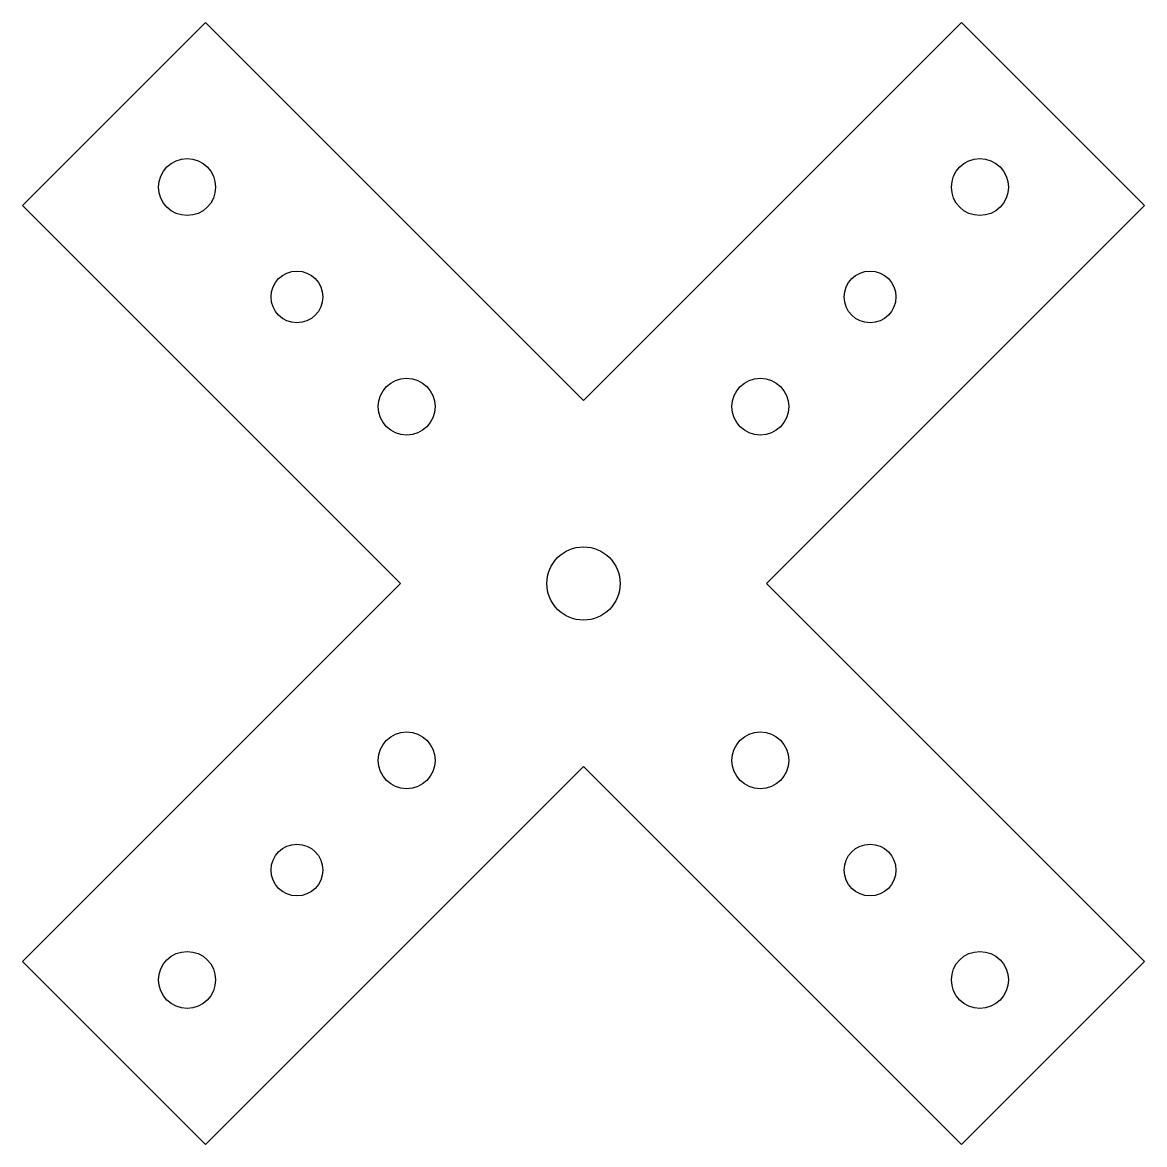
# Model space of a CAD drawing. Header units: millimetres. Extents: x -65 to 65, y -65 to 65.
import ezdxf

# ---------------------------------------------------------------- set-up
doc = ezdxf.new("R2010")
doc.units = ezdxf.units.MM

msp = doc.modelspace()

# ---------------------------------------------------------------- linework, layer by layer
for p, q in [((-43.84, 65.05, 3), (-65.05, 43.84, 3)), ((0, 21.21, 3), (-43.84, 65.05, 3)), ((43.84, 65.05, 3), (0, 21.21, 3)), ((65.05, 43.84, 3), (43.84, 65.05, 3)), ((-65.05, 43.84, 3), (-21.21, 0, 3)), ((21.21, 0, 3), (65.05, 43.84, 3)), ((-21.21, 0, 3), (-65.05, -43.84, 3)), ((65.05, -43.84, 3), (21.21, 0, 3)), ((-43.84, -65.05, 3), (0, -21.21, 3)), ((0, -21.21, 3), (43.84, -65.05, 3)), ((-65.05, -43.84, 3), (-43.84, -65.05, 3)), ((43.84, -65.05, 3), (65.05, -43.84, 3))]:
    msp.add_line(p, q)
for centre, radius in [((-45.96, 45.96, 3), 3.3), ((45.96, 45.96, 3), 3.3), ((-33.23, 33.23, 3), 3), ((33.23, 33.23, 3), 3), ((-20.51, 20.51, 3), 3.3), ((20.51, 20.51, 3), 3.3), ((0, 0, 3), 4.25), ((-20.51, -20.51, 3), 3.3), ((20.51, -20.51, 3), 3.3), ((-33.23, -33.23, 3), 3), ((33.23, -33.23, 3), 3), ((-45.96, -45.96, 3), 3.3), ((45.96, -45.96, 3), 3.3)]:
    msp.add_circle(centre, radius)

doc.saveas('drawing.dxf')
